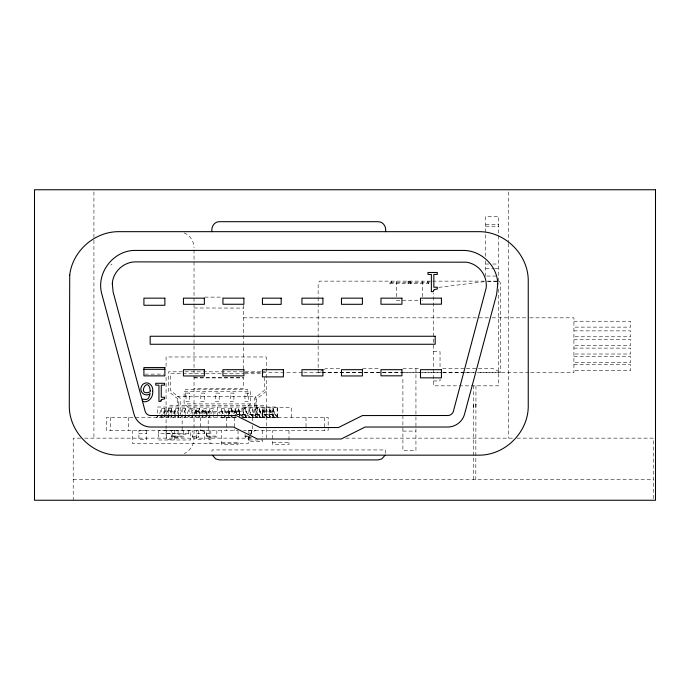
<?xml version="1.0" encoding="UTF-8"?>
<svg xmlns="http://www.w3.org/2000/svg" width="690" height="690" viewBox="0 0 690 690"><rect width="100%" height="100%" fill="white"/><g stroke="black" fill="none" stroke-linecap="round" stroke-linejoin="round"><path stroke-width="0.52" stroke-dasharray="3.45 2.59" d="M158.743 433.717L158.743 439.996L190.759 439.996L190.759 433.717L190.759 430.784L158.743 430.784L158.743 433.717L190.759 433.717M385.503 453.416L385.572 449.94L211.968 449.94L212.028 453.416M391.299 281.14L391.17 282.443L391.17 281.14M408.118 282.443L408.256 281.14M159.683 413.603L161.451 408.54L164.91 408.54L163.142 413.603M166.601 413.603L168.36 408.54L168.343 413.603M173.509 413.603L175.277 408.54L178.736 408.54L178.719 413.603M176.968 413.603L178.736 408.54M180.426 413.603L182.195 408.54L185.653 408.54L185.653 413.603M187.344 413.603L189.112 408.54L192.57 408.54L192.57 413.603M190.802 413.603L192.57 408.54M194.261 413.603L196.02 408.54L199.479 408.54L199.479 413.603L199.462 408.54L197.72 413.603M201.178 413.603L202.938 408.54L206.396 408.54L206.396 413.603M204.628 413.603L206.396 408.54M208.087 413.603L209.855 408.54L213.314 408.54L213.296 413.603M211.545 413.603L213.314 408.54M248.279 439.444L249.547 436.753M249.97 435.856L251.238 433.156L255.507 430.232L248.279 430.232L248.279 433.156L251.238 433.156M156.337 417.45L158.596 415.328M159.778 417.45L162.038 415.328M163.254 417.45L165.514 415.328M166.687 417.45L168.955 415.328M170.163 417.45L172.431 415.328M173.604 417.45L175.864 415.328M177.08 417.45L179.34 415.328M180.521 417.45L182.781 415.328M183.997 417.45L186.257 415.328M187.439 417.45L189.698 415.328M190.914 417.45L193.174 415.328M194.347 417.45L196.616 415.328M197.823 417.45L200.091 415.328M201.264 417.45L203.524 415.328M204.74 417.45L207 415.328M210.441 415.328L208.182 417.45L208.216 430.491M110.762 265.072L111.978 264.011M266.245 391.368L256.464 399.191L256.464 417.45M250.591 403.9L240.965 411.585L193.856 411.585L184.092 403.9L184.092 391.368L250.591 391.368L250.591 403.9L184.092 403.9M318.15 369.21L318.15 372.419L323.412 369.805M324.283 369.374L326.042 368.503L340.265 368.503M438.84 287.368L484.613 281.649M485.674 224.259L498.715 224.259M485.674 226.208L498.715 226.208M485.674 264.029L488.684 264.029M492.695 264.029L498.715 264.029M485.674 268.591L493.704 268.591M494.704 268.591L498.715 268.591M486.683 276.06L496.705 276.06M430.586 281.14L319.461 281.14L318.15 283.745L318.15 296.571M432.708 281.14L484.268 281.14M487.33 281.14L499.379 281.14L500.699 283.745L500.699 372.419L478.11 372.419M487.683 281.511L497.714 281.511M389.867 283.745L428.982 283.745M204.766 297.123L223.025 297.123M396.379 300.702L420.719 300.702M422.021 300.702L422.461 300.702M194.028 307.981L243.432 308.094M243.432 317.831L491.03 317.831M492.108 317.831L528.704 317.831M529.782 317.831L573.925 317.831L573.925 372.747L529.782 372.747M573.925 321.238L630.651 321.238L630.651 327.129L573.925 327.129M573.925 330.872L630.651 330.872L630.651 336.772L573.925 336.772M573.925 339.558L630.651 339.558L630.651 345.449L573.925 345.449M573.925 348.114L630.651 348.114L630.651 354.013L573.925 354.013M433.518 351.693L440.039 351.693L440.039 368.408M573.925 356.601L630.651 356.601L630.651 362.5L573.925 362.5M573.925 364.691L630.651 364.691L630.651 370.59L573.925 370.59M362.655 368.503L380.432 368.503M402.9 368.503L419.701 368.503M442.644 368.503L465.336 368.503M466.354 368.503L492.807 368.503L500.699 372.419M260.872 371.815L168.446 371.815L168.446 391.368L178.227 399.191L178.227 417.45M261.941 371.815L266.245 371.815M318.15 372.419L321.255 372.419M322.273 372.419L473.961 372.419M244.502 372.747L302.634 372.747M303.712 372.747L381.225 372.747M382.303 372.747L402.753 372.747M403.831 372.747L421.055 372.747M422.133 372.747L441.505 372.747M442.583 372.747L464.111 372.747M465.189 372.747L528.704 372.747M204.542 373.764L170.404 373.764L170.404 390.428L180.185 398.251L180.185 415.492M205.611 373.764L244.019 373.764M245.079 373.764L263.218 373.764M144.96 374.127L163.823 374.127M194.028 377.309L243.432 377.309L243.432 388.453L194.028 388.453M194.028 377.93L243.432 377.93M433.518 380.949L440.039 380.949L440.039 378.991M168.343 408.54L171.819 408.54L171.819 413.603M226.406 413.767L224.707 408.627L221.197 408.704L222.948 413.767M228.114 408.704L231.624 408.627L233.375 413.69M237.127 414.776L240.586 414.776L238.542 408.627L235.031 408.704L236.773 413.767M241.94 408.704L245.459 408.627L247.555 414.699L250.513 417.614M257.43 417.614L254.472 414.699L252.376 408.627L248.857 408.704L250.953 414.776L253.972 417.614M264.348 417.614L261.381 414.699L259.285 408.627L255.774 408.704L255.774 417.614M262.692 417.614L262.692 408.704L266.202 408.627L268.246 414.776L271.256 417.614M269.6 417.614L269.6 408.704L273.119 408.627L275.215 414.699L278.234 417.536L242.863 417.536M174.846 410.93L174.846 415.587L174.898 410.93L164.255 410.93L164.255 415.587M195.977 410.93L207.104 410.93L207.104 415.587M273.102 410.93L262.295 410.93L262.295 417.45M164.255 411.861L174.898 411.861M195.977 411.861L207.104 411.861M228.631 411.861L239.611 411.861M262.295 411.861L273.102 411.861M224.698 412.197L229.589 412.197L229.589 413.698M235.454 414.449L239.37 414.449M237.179 414.699L240.638 414.699L243.596 417.614M242 414.699L247.555 414.699L245.398 408.704M248.918 414.699L254.472 414.699L248.857 414.776M255.826 414.699L261.381 414.699L259.233 408.704L259.233 417.614M269.661 414.699L275.215 414.699M241.94 414.776L247.494 414.776M255.774 414.776L261.329 414.776M278.173 417.614L275.155 414.776L262.692 414.776L268.298 414.699L271.317 417.536M239.421 415.492L254.506 415.492L254.506 398.251L264.287 390.428L264.287 375.852M235.635 417.45L106.51 417.45L106.51 430.491L237.705 430.491M241.733 417.45L328.181 417.45L328.181 430.491L243.423 430.491M221.197 417.614L239.171 417.536M402.9 431.095L415.941 431.095M138.932 433.32L146.608 433.32M166.652 433.32L174.329 433.32M196.676 433.32L204.352 433.32M201.929 430.491L206.189 433.423L209.156 433.423M172.776 436.08L183.376 436.08M206.275 436.08L216.867 436.08M247.287 436.08L245.312 436.08L245.312 437.012L250.254 437.012M171.551 436.192L178.098 436.192M192.243 436.192L198.789 436.192M245.079 436.192L247.882 436.192M251.626 437.141L245.079 437.141L245.079 432.389M80.696 438.15L73.226 438.15L73.226 500.25M84.611 438.15L252.238 438.15M345.863 438.15L512.73 438.15M517.026 438.15L653.335 438.15L653.335 500.25M248.874 439.987L262.657 439.987L262.657 441.574L248.874 441.574L248.874 436.822M221.619 442.514L238.041 442.514M272.576 442.514L288.989 442.514M73.226 479.55L653.335 479.55M274.775 417.536L271.757 414.699L269.661 408.627L269.661 417.536M274.715 417.614L271.705 414.776L269.6 408.704M267.858 417.536L264.839 414.699L262.692 408.704M267.798 417.614L264.788 414.776L262.743 408.627L262.743 417.536M255.826 417.536L255.826 408.627L257.87 414.776L260.941 417.536M257.87 414.776L260.889 417.614M254.023 417.536L251.013 414.699L248.918 408.627L248.857 417.614M241.94 417.614L242 408.627L244.044 414.776L247.115 417.536M244.044 414.776L247.055 417.614M230.96 415.484L233.229 417.614M227.562 415.406L229.822 417.536M224.052 415.484L226.311 417.614M206.189 433.423L209.156 439.703M275.155 414.776L273.059 408.704L273.059 417.614M236.834 413.69L235.083 408.627L235.031 413.767M231.573 408.704L233.315 413.767M229.856 413.767L228.166 408.627L228.114 413.767M222.999 413.69L221.257 408.627L221.197 413.767M508.435 191.898L508.435 242.44M508.435 243.518L508.435 438.15M498.715 281.511L498.715 216.315L485.674 216.315L485.674 257.508M498.715 289.041L498.715 385.831L433.518 385.831L433.518 293.181M485.674 260.872L485.674 276.173M475.962 385.831L475.79 479.55M473.521 479.55L473.357 385.831M428.982 281.14L428.982 282.443L389.867 282.443L389.867 281.14M428.809 282.443L428.775 283.745M427.679 281.14L427.679 282.443M422.461 281.14L422.461 298.641M415.941 368.503L415.941 450.656L402.9 450.656L402.9 376.99M410.99 282.443L410.99 283.745M410.723 281.14L410.723 283.745M409.42 281.14L409.42 282.443M408.109 281.14L408.118 283.745M396.379 281.14L396.379 298.641M390.031 282.443L390.031 283.745M324.265 417.45L324.265 430.491M318.15 297.64L318.15 368.141M306.015 417.45L306.015 430.491M291.499 417.45L291.499 407.592L243.19 407.592L243.19 417.45M288.989 430.491L288.989 444.515L272.576 444.515L272.576 430.491M277.277 417.45L277.277 407.022L157.415 407.022L157.415 417.45M277.164 407.592L277.164 417.45M273.119 408.627L273.119 417.536M272.886 410.93L272.809 417.45M266.245 438.15L266.245 356.98L166.083 356.98L166.083 366.597M266.15 408.704L266.15 417.614M264.184 417.45L264.184 405.711L168.947 405.711L168.947 417.45M262.657 430.491L262.657 436.822M262.511 410.93L262.511 417.45M259.285 408.627L259.285 417.536M257.525 407.592L257.525 417.45M255.895 405.711L255.895 396.586L177.235 396.586L177.235 405.711M252.549 417.45L252.549 421.461M252.549 425.471L252.549 430.491M252.376 408.627L252.316 417.614M251.626 430.491L251.626 434.286M251.246 430.491L251.246 434.217M248.874 430.491L248.874 432.604M248.279 436.304L248.279 443.532L132.584 443.532L132.584 430.491M247.615 396.586L247.615 389.471L185.515 389.471L185.515 396.586M245.459 408.627L245.398 417.614M243.432 305.17L243.432 368.796M239.611 417.45L239.611 410.93L228.631 410.93L228.631 415.587M239.37 415.492L239.37 412.197L234.479 412.197L234.479 413.698M239.223 410.93L239.223 417.45M238.542 408.627L238.49 414.776M238.041 430.491L238.041 444.515L221.619 444.515L221.619 430.491M235.083 414.699L235.083 417.536M234.298 417.45L234.298 430.491M231.624 408.627L231.573 413.767M231.573 414.776L231.573 417.614M229.02 410.93L229.02 415.587M226.467 417.45L226.467 430.491M224.707 408.627L224.655 413.767M224.655 414.776L224.655 417.614M221.257 414.699L221.257 417.536M219.808 413.698L219.808 412.197L214.918 412.197L214.918 413.698M217.341 407.022L217.341 417.45M216.867 430.491L216.867 437.012L206.275 437.012L206.275 430.491M213.314 414.612L213.314 417.45M210.821 430.491L210.821 443.532M210.027 413.698L210.027 412.197L205.137 412.197L205.137 413.698M209.838 408.54L209.855 413.603M209.838 414.612L209.838 417.45M209.156 430.491L209.156 443.532M206.569 410.93L206.569 415.587M206.396 414.612L206.396 417.45M202.92 414.612L202.92 417.45M200.393 417.45L200.393 430.491M200.247 413.698L200.247 412.197L195.356 412.197L195.356 413.698M199.479 414.612L199.479 417.45M198.789 430.491L198.789 437.141L192.243 437.141L192.243 430.491M196.512 410.93L196.512 415.587M196.02 413.603L196.02 408.54L196.003 417.45M194.028 249.866L194.028 302.608M194.028 303.669L194.028 438.185A16.974 16.974 0 0 1 184.23 453.572M192.57 414.612L192.57 417.45M189.095 408.54L189.112 413.603M189.095 414.612L189.095 417.45M188.551 430.491L188.551 434.183L177.856 434.183L177.856 430.491M185.653 414.612L185.653 417.45M183.376 430.491L183.376 437.012L172.776 437.012L172.776 430.491M182.195 408.54L182.177 413.603M182.177 414.612L182.134 430.491M178.736 414.612L178.736 417.45M178.098 430.491L178.098 437.141L171.551 437.141L171.551 430.491M175.277 408.54L175.26 413.603M175.26 414.612L175.26 417.45M171.819 414.612L171.819 417.45M168.343 414.612L168.343 417.45M166.083 377.275L166.083 438.15M164.884 408.54L164.91 413.603M164.91 414.612L164.91 417.45M164.306 410.93L164.306 415.587M162.159 414.449L162.159 417.45M161.434 408.54L161.451 413.603M161.434 414.612L161.434 417.45M128.676 417.45L128.676 430.491M110.417 417.45L110.417 430.491M93.926 191.898L93.926 239.214M93.926 240.293L93.926 438.15M184.126 232.892A16.043 16.043 0 0 1 194.028 247.71M475.962 404.081L475.781 407.997L473.521 407.997L473.357 404.081L475.962 404.081M171.801 408.54L170.059 413.603L171.819 408.54M185.636 408.54L183.885 413.603L185.653 408.54M189.733 393.102L186.05 393.102L186.05 401.692L189.733 401.692L189.733 393.102M204.456 393.102L200.781 393.102L200.781 401.692L204.456 401.692L204.456 393.102M219.187 393.102L215.504 393.102L215.504 401.692L219.187 401.692L219.187 393.102M233.91 393.102L230.227 393.102L230.227 401.692L233.91 401.692L233.91 393.102M248.641 393.102L244.959 393.102L244.959 401.692L248.641 401.692L248.641 393.102M146.608 430.388L138.932 430.388L138.932 439.599L146.608 439.599L146.608 430.388M174.329 430.388L166.652 430.388L166.652 439.599L174.329 439.599L174.329 430.388M204.352 430.388L196.676 430.388L196.676 439.599L204.352 439.599L204.352 430.388M202.938 413.603L202.938 408.54L202.92 413.603"/><path stroke-width="1.03" d="M385.003 455.305L381.829 458.919L378.086 459.92L219.454 459.92L215.711 458.919L212.537 455.305M143.917 369.331L164.867 369.331M385.572 231.668C386.547 226.95 383.2 221.55 378.086 221.697L219.454 221.697C214.331 221.55 210.993 226.95 211.968 231.668M150.256 390.695L150.204 391.842C136.103 397.449 148.143 374.256 150.256 390.695M497.792 283.823L496.627 294.38L464.56 414.078C462.662 421.547 455.391 427.119 447.689 427.024L365.122 427.024L341.179 438.995L257.37 438.995L233.427 427.024L150.86 427.024C143.158 427.119 135.887 421.547 133.989 414.078L101.922 294.38C95.565 273.18 113.6 249.849 135.645 250.427L462.904 250.427C481.016 250.108 497.318 265.71 497.792 283.823M152.697 391.221C153.439 396.931 148.704 403.305 142.545 401.433L142.545 399.113L145.995 399.501A4.52 4.52 0 0 0 148.566 398.078L150.204 393.559C145.547 397.509 138.699 392.024 141.441 386.572A5.744 5.744 0 0 1 143.537 383.873C148.385 380.526 153.706 386.141 152.697 391.221M69.725 275.043L69.293 405.272C68.733 431.94 92.512 455.719 119.18 455.159L478.36 455.159C505.02 455.719 528.807 431.94 528.247 405.272L528.247 281.555C528.807 254.895 505.02 231.107 478.36 231.668L119.18 231.668C94.875 231.288 72.51 250.893 69.725 275.043M112.323 283.676L113.1 291.844L145.28 411.732A5.986 5.986 0 0 0 150.204 415.509L236.127 415.561L260.078 427.533L338.471 427.533L362.423 415.561L448.345 415.509A5.986 5.986 0 0 0 453.27 411.732L486.191 287.894A23.426 23.426 0 0 0 466.466 262.191L136.085 261.889C124.053 261.553 112.91 271.601 112.323 283.676M161.124 400.174L160.822 401.408L158.942 401.408L158.942 385.132L155.742 385.132L155.742 383.286L164.539 383.286L164.539 385.132L161.27 385.132L161.27 397.233L164.539 397.233L164.539 398.889L161.805 399.415L161.124 400.174M433.682 290.352L433.363 291.654L431.371 291.654L431.371 274.43L427.981 274.43L427.981 272.481L437.305 272.481L437.305 274.43L433.838 274.43L433.838 287.238L437.305 287.238L437.305 288.981L434.407 289.541L433.682 290.352M655.5 189.75L34.5 189.75L34.5 500.25L655.5 500.25L655.5 189.75M164.867 298.158L143.917 298.158L143.917 305.273L164.867 305.273L164.867 298.158M204.378 298.158L183.428 298.158L183.428 304.325L204.378 304.325L204.378 298.158M243.889 298.158L222.939 298.158L222.939 304.264L243.889 304.264L243.889 298.158M281.184 298.158L262.441 298.158L262.441 304.359L281.184 304.359L281.184 298.158M322.911 298.158L301.953 298.158L301.953 304.221L322.911 304.221L322.911 298.158M362.414 298.158L341.464 298.158L341.464 304.299L362.414 304.299L362.414 298.158M401.925 298.158L380.975 298.158L380.975 304.247L401.925 304.247L401.925 298.158M441.436 298.158L420.486 298.158L420.486 304.178L441.436 304.178L441.436 298.158M435.183 336.254L150.17 336.254L150.17 344.267L435.183 344.267L435.183 336.254M164.867 367.572L143.917 367.572L143.917 375.878L164.867 375.878L164.867 367.572M204.378 369.685L183.428 369.685L183.428 375.964L204.378 375.964L204.378 369.685M243.889 369.685L222.939 369.685L222.939 375.878L243.889 375.878L243.889 369.685M283.4 369.685L262.441 369.685L262.441 376.887L283.4 376.887L283.4 369.685M322.911 369.685L301.953 369.685L301.953 375.929L322.911 375.929L322.911 369.685M362.414 369.685L341.464 369.685L341.464 375.947L362.414 375.947L362.414 369.685M401.925 369.685L380.975 369.685L380.975 375.817L401.925 375.817L401.925 369.685M441.436 369.685L420.486 369.685L420.486 377.853L441.436 377.853L441.436 369.685"/></g></svg>
